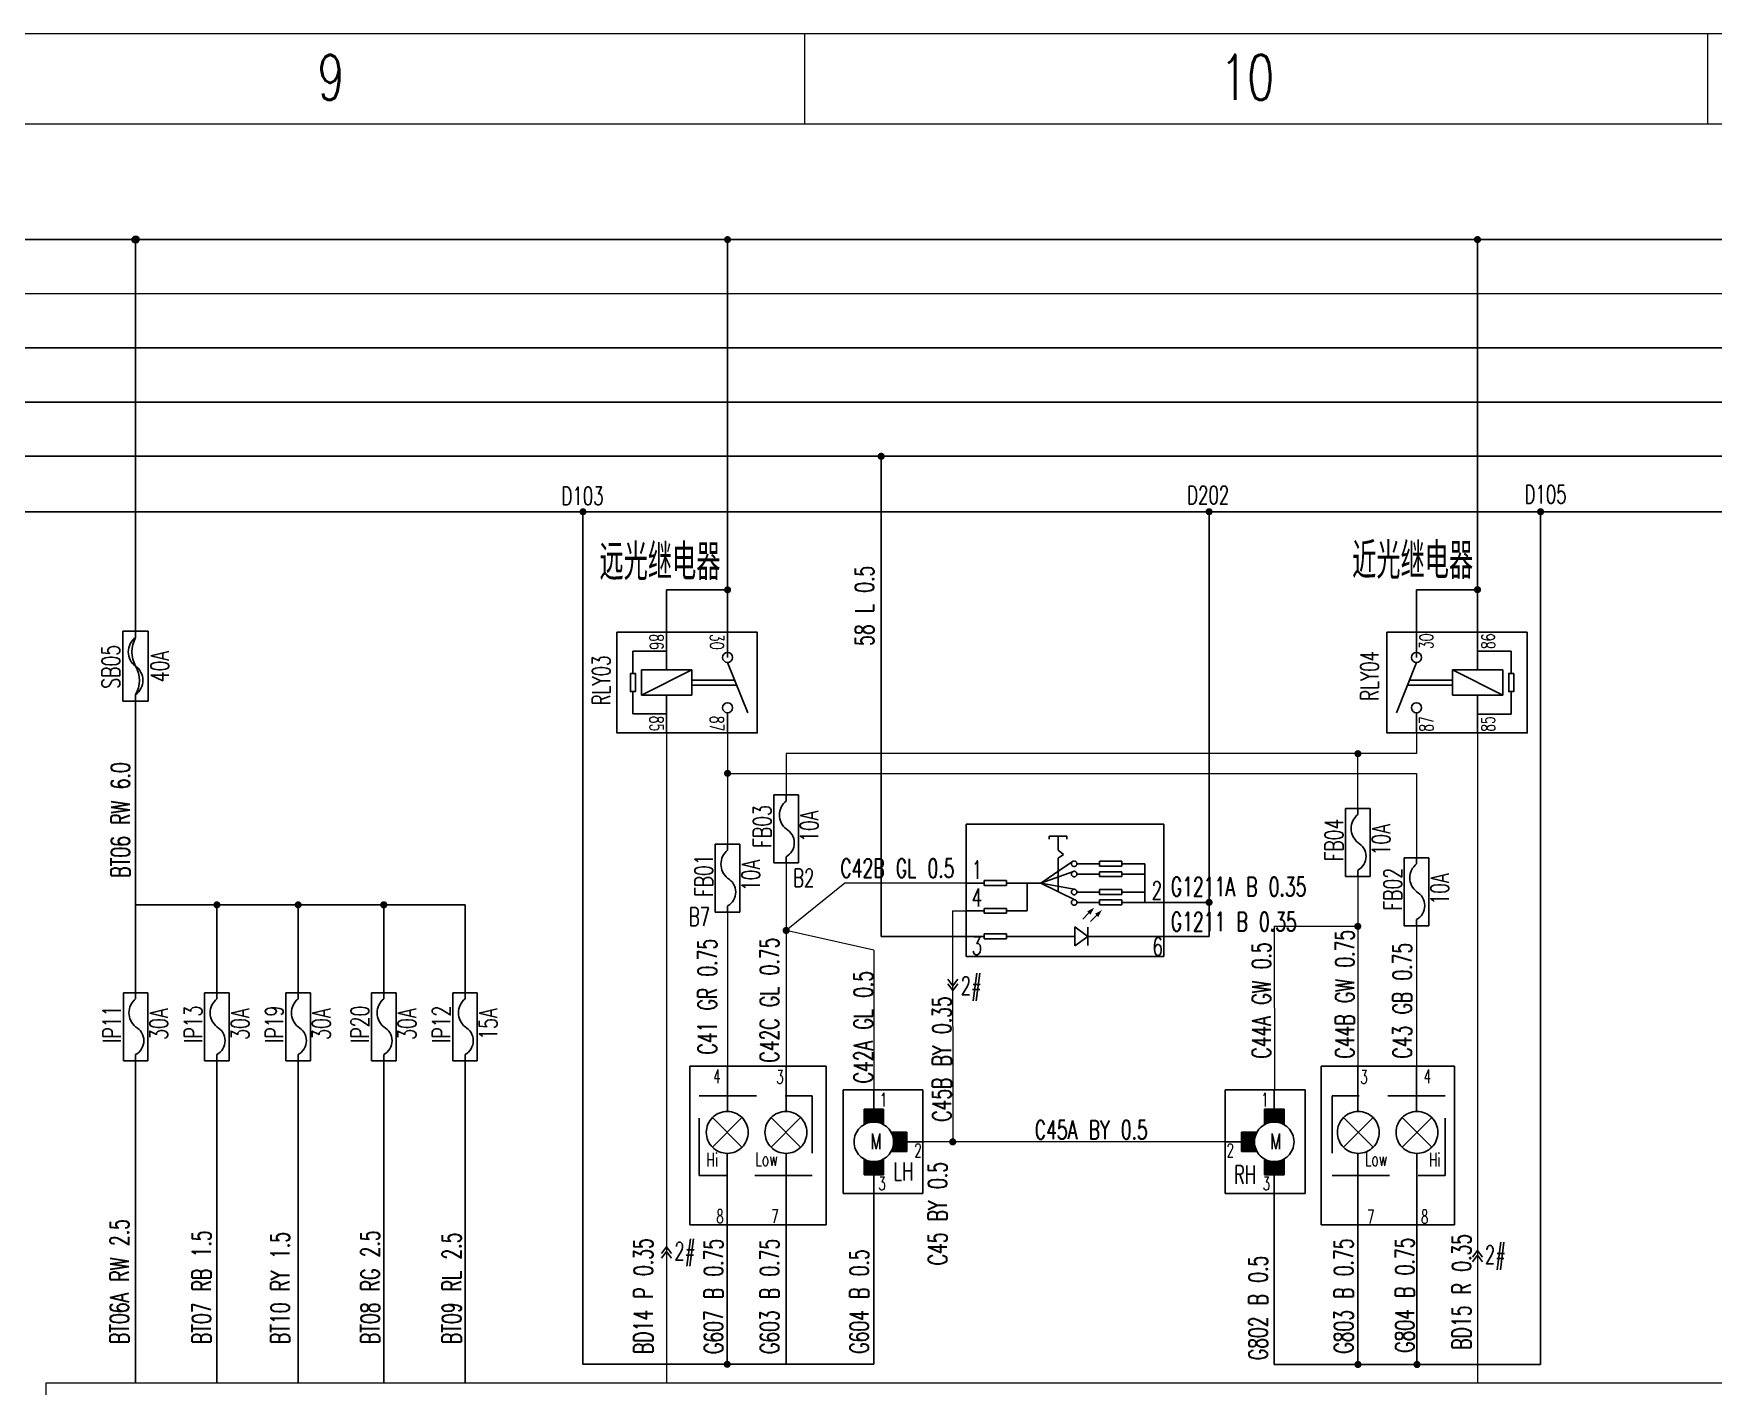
# Model space of a CAD drawing. Extents: x -5608 to -3197, y -2048 to 96.
# Drawn here: x -4788.4 to -4602.3, y -1603.6 to -1453.8 of the extents above; entities that cross this region are included whole.
import ezdxf
from ezdxf.enums import TextEntityAlignment as Align

# ---------------------------------------------------------------- set-up
doc = ezdxf.new("R2010")
doc.units = 0
doc.header["$LTSCALE"] = 25.4
doc.header["$MEASUREMENT"] = 0
for name, pattern in [('CENTER', [16, 13, -1, 1, -1]), ('DASHED', [0.75, 0.5, -0.25]), ('DASHED2', [0.375, 0.25, -0.125]), ('DASHEDX2', [38.1, 25.4, -12.7]), ('HIDDEN', [9.525, 6.35, -3.175]), ('PHANTOM', [17, 12, -1, 1, -1, 1, -1])]:
    doc.linetypes.add(name, pattern=pattern)
doc.layers.get('0').update_dxf_attribs({"linetype": 'CONTINUOUS'})
doc.layers.add('0Filament', color=7, linetype='CONTINUOUS', lineweight=20)
doc.layers.add('5PHANTOM', color=6, linetype='PHANTOM', lineweight=20)
for name, color, linetype in [('1CENTER', 1, 'CENTER'), ('2FRAM', 2, 'CONTINUOUS'), ('3DASHED', 3, 'DASHED'), ('blue', 5, 'CONTINUOUS'), ('br', 35, 'CONTINUOUS'), ('LEGEND', 1, 'CONTINUOUS'), ('other layer', 7, 'CONTINUOUS')]:
    doc.layers.add(name, color=color, linetype=linetype)
doc.styles.add('HZ', font='txt.shx', dxfattribs={"width": 0.618, "height": 2.5, "bigfont": 'hztxt.shx'})

# ---------------------------------------------------------------- blocks, each defined once
blk = doc.blocks.new('FUSE')
at = {"layer": 'other layer', "color": 1}
for p, q in [((0, 7.53), (0, 6.85)), ((0, 0), (0, 0.68))]:
    blk.add_line(p, q, dxfattribs=at)
at = {"layer": 'other layer', "color": 1, "linetype": 'HIDDEN'}
blk.add_lwpolyline([(-1.36, 7.53), (1.36, 7.53), (1.36, 0), (-1.36, 0)], close=True, dxfattribs=at)
at = {"layer": 'other layer', "color": 1}
for centre, radius, start, end in [((1.24, 5.31), 1.98, 128.8945, 231.1055), ((-0.84, 2.22), 1.75, 298.4847, 61.5153)]:
    blk.add_arc(centre, radius, start, end, dxfattribs=at)
at = {"layer": 'other layer', "linetype": 'DASHED2', "style": 'HZ', "width": 0.7}
for tag, p in [('FUSE', (-1.64, 4.03)), ('10A', (3.57, 4.06))]:
    blk.add_attdef(tag, text='', height=2, rotation=90, dxfattribs=at).set_placement(p, align=Align.CENTER)
blk = doc.blocks.new('RLY')
at = {"layer": 'LEGEND', "color": 1}
for p, q in [((-8.94, 14.75), (-8.94, 9.22)), ((0, 11.06), (0, 14.75)), ((-8.94, 11.99), (-13.88, 11.99)), ((-13.88, 8.71), (-13.88, 11.99)), ((0, 10.33), (2.95, 2.95)), ((-5.25, 9.22), (-12.63, 9.22)), ((-5.25, 9.22), (-12.63, 5.53)), ((-12.63, 9.22), (-12.63, 5.53)), ((-5.25, 5.53), (-5.25, 9.22)), ((-5.25, 7.74), (1.03, 7.74)), ((-13.88, 6.05), (-13.88, 2.77)), ((-12.63, 5.53), (-5.25, 5.53)), ((-8.94, 0), (-8.94, 5.53)), ((-5.25, 7.01), (1.33, 7.01)), ((-8.94, 2.77), (-13.88, 2.77)), ((0, 0), (0, 2.95))]:
    blk.add_line(p, q, dxfattribs=at)
at = {"layer": 'LEGEND', "color": 1, "ltscale": 5}
blk.add_lwpolyline([(-16.22, 14.75), (4.35, 14.75), (4.35, 0), (-16.22, 0)], close=True, dxfattribs=at)
at = {"layer": 'LEGEND', "color": 1}
blk.add_lwpolyline([(-14.25, 8.71), (-13.52, 8.71), (-13.52, 6.05), (-14.25, 6.05)], close=True, dxfattribs=at)
for centre in [(0, 11.06), (0, 3.69)]:
    blk.add_circle(centre, 0.738, dxfattribs=at)
at = {"layer": 'LEGEND', "color": 1, "ltscale": 0.1, "style": 'HZ', "width": 0.67}
for s, p in [('86', (-11.39, 14.5)), ('30', (-2.55, 14.5)), ('85', (-11.39, 2.51)), ('87', (-2.55, 2.51))]:
    blk.add_text(s, height=2, rotation=270, dxfattribs=at).set_placement(p)
blk = doc.blocks.new('RLY2')
at = {"layer": 'LEGEND', "color": 1}
for p, q in [((0, 8.36), (0, 11.15)), ((6.75, 11.15), (6.75, 6.97)), ((0, 7.8), (-2.23, 2.23)), ((6.75, 9.06), (10.49, 9.06)), ((10.49, 6.58), (10.49, 9.06)), ((3.97, 5.85), (-0.78, 5.85)), ((3.97, 6.97), (9.54, 6.97)), ((3.97, 6.97), (9.54, 4.18)), ((3.97, 4.18), (3.97, 6.97)), ((9.54, 6.97), (9.54, 4.18)), ((3.97, 5.3), (-1, 5.3)), ((9.54, 4.18), (3.97, 4.18)), ((6.75, 0), (6.75, 4.18)), ((10.49, 4.57), (10.49, 2.09)), ((0, 0), (0, 2.23)), ((6.75, 2.09), (10.49, 2.09))]:
    blk.add_line(p, q, dxfattribs=at)
at = {"layer": 'LEGEND', "color": 1, "ltscale": 5}
blk.add_lwpolyline([(12.26, 11.15), (-3.29, 11.15), (-3.29, 0), (12.26, 0)], close=True, dxfattribs=at)
at = {"layer": 'LEGEND', "color": 1}
blk.add_lwpolyline([(10.77, 6.58), (10.22, 6.58), (10.22, 4.57), (10.77, 4.57)], close=True, dxfattribs=at)
for centre in [(0, 8.36), (0, 2.79)]:
    blk.add_circle(centre, 0.557, dxfattribs=at)
at = {"color": 1, "ltscale": 0.1, "style": 'HZ', "width": 0.67}
for s, p in [('30', (1.83, 9.29)), ('86', (8.68, 9.29)), ('87', (1.83, 0.12)), ('85', (8.68, 0.12))]:
    blk.add_text(s, height=1.5, rotation=90, dxfattribs=at).set_placement(p)
blk = doc.blocks.new('FUSE JCASE')
at = {"layer": 'other layer', "color": 1}
for p, q in [((0, 9.59), (0, 8.89)), ((0, 1.87), (0, 2.57))]:
    blk.add_line(p, q, dxfattribs=at)
at = {"layer": 'other layer', "color": 1, "linetype": 'HIDDEN'}
blk.add_lwpolyline([(-1.4, 9.59), (1.4, 9.59), (1.4, 1.87), (-1.4, 1.87)], close=True, dxfattribs=at)
at = {"layer": 'other layer', "color": 1}
for centre, radius, start, end in [((1.14, 7.31), 1.95, 125.769, 234.231), ((2.81, 7.31), 3.22, 150.5663, 209.4337), ((-1.13, 4.15), 1.94, 305.5187, 54.4813), ((-2.8, 4.15), 3.22, 330.5787, 29.4705)]:
    blk.add_arc(centre, radius, start, end, dxfattribs=at)
at = {"layer": 'other layer', "linetype": 'DASHED2', "style": 'HZ', "width": 0.7}
for tag, p in [('FUSE', (-1.73, 5.66)), ('10A', (3.68, 5.68))]:
    blk.add_attdef(tag, text='', height=2, rotation=90, dxfattribs=at).set_placement(p, align=Align.CENTER)

msp = doc.modelspace()

# ---------------------------------------------------------------- hatches: boundary and pattern name
at = {"layer": '0Filament'}
msp.add_hatch(color=256, dxfattribs=at).paths.add_polyline_path([(-4776.71, -1476.6, 1), (-4777.5, -1476.6, 1)])
at = {"layer": '0Filament', "ltscale": 0.1}
for points in [[(-4711.94, -1476.6, 1), (-4711.15, -1476.6, 1)], [(-4628.88, -1476.6, 1), (-4628.08, -1476.6, 1)], [(-4694.93, -1500.6, 1), (-4694.13, -1500.6, 1)], [(-4727.95, -1506.74, 1), (-4727.16, -1506.74, 1)], [(-4658.6, -1506.74, 1), (-4657.81, -1506.74, 1)], [(-4621.89, -1506.74, 1), (-4621.09, -1506.74, 1)], [(-4711.94, -1515.39, 1), (-4711.15, -1515.39, 1)], [(-4628.88, -1515.37, 1), (-4628.08, -1515.37, 1)], [(-4642.12, -1533.53, 1), (-4641.33, -1533.53, 1)], [(-4711.94, -1535.71, 1), (-4711.15, -1535.71, 1)], [(-4768.5, -1550.27, 1), (-4767.71, -1550.27, 1)], [(-4759.5, -1550.27, 1), (-4758.71, -1550.27, 1)], [(-4750.02, -1550.27, 1), (-4749.22, -1550.27, 1)], [(-4658.6, -1550, 1), (-4657.81, -1550, 1)], [(-4705.45, -1553.11, 1), (-4704.65, -1553.11, 1)], [(-4642.13, -1552.65, 1), (-4641.34, -1552.65, 1)], [(-4687, -1576.52, 1), (-4686.2, -1576.52, 1)], [(-4711.98, -1601.15, 1), (-4711.19, -1601.15, 1)], [(-4642.12, -1601.17, 1), (-4641.32, -1601.17, 1)], [(-4635.58, -1601.17, 1), (-4634.78, -1601.17, 1)]]:
    msp.add_hatch(color=0, dxfattribs=at).paths.add_polyline_path(points)
at = {"layer": '1CENTER'}
for points in [[(-4670.94, -1550.59), (-4671.7, -1550.99), (-4671.34, -1551.35)], [(-4670.08, -1550.85), (-4670.84, -1551.25), (-4670.48, -1551.62)]]:
    msp.add_hatch(color=1, dxfattribs=at).paths.add_polyline_path(points)

# ---------------------------------------------------------------- linework, layer by layer
at = {"layer": '0Filament', "color": 7}
msp.add_line((-5603.98, -1453.79), (-3501.98, -1453.79), dxfattribs=at)
at = {"layer": '0Filament'}
for p, q in [((-4702.98, -1463.79), (-4702.98, -1453.79)), ((-4602.98, -1463.79), (-4602.98, -1453.79))]:
    msp.add_line(p, q, dxfattribs=at)
at = {"layer": '0Filament', "color": 2}
msp.add_line((-5593.98, -1463.79), (-3511.98, -1463.79), dxfattribs=at)
at = {"layer": '0Filament', "ltscale": 0.1}
for p, q in [((-4718.3, -1531.23), (-4718.3, -1603.25)), ((-4711.54, -1531.23), (-4711.54, -1543.55)), ((-4635.23, -1531.23), (-4635.23, -1533.53)), ((-4628.48, -1531.23), (-4628.48, -1603.25)), ((-4705.06, -1533.53), (-4705.06, -1538.1)), ((-4635.23, -1533.53), (-4705.06, -1533.53)), ((-4641.73, -1539.6), (-4641.73, -1533.53)), ((-4711.54, -1535.71), (-4635.23, -1535.71)), ((-4635.23, -1535.71), (-4635.23, -1545.05)), ((-4635.23, -1541.46), (-4635.23, -1545.05)), ((-4698.55, -1547.86), (-4705.05, -1553.11)), ((-4685.12, -1547.86), (-4698.55, -1547.86)), ((-4686.62, -1550.93), (-4685.12, -1550.93)), ((-4695.34, -1555.28), (-4705.05, -1553.11)), ((-4656.43, -1576.52), (-4689.89, -1576.52))]:
    msp.add_line(p, q, dxfattribs=at)
at = {"layer": '0Filament', "color": 0, "ltscale": 0.1}
for p, q in [((-4705.06, -1545.63), (-4705.04, -1568.14)), ((-4641.73, -1547.13), (-4641.72, -1568.59)), ((-4711.54, -1551.08), (-4711.54, -1568.14)), ((-4686.62, -1550.93), (-4686.6, -1576.52)), ((-4650.99, -1552.65), (-4650.98, -1570.76)), ((-4650.99, -1552.65), (-4641.73, -1552.65)), ((-4635.23, -1552.58), (-4635.22, -1568.14)), ((-4695.34, -1555.28), (-4695.33, -1570.76))]:
    msp.add_line(p, q, dxfattribs=at)
at = {"layer": '0Filament', "color": 7, "linetype": 'Continuous'}
msp.add_lwpolyline([(-4033.46, -1603.25), (-4787.07, -1603.25), (-4787.07, -1629.94), (-4033.46, -1629.94)], close=True, dxfattribs=at)
at = {"layer": '0Filament'}
msp.add_circle((-4777.11, -1476.6), 0.398, dxfattribs=at)
at = {"layer": '1CENTER', "color": 1, "linetype": 'ByBlock'}
msp.add_line((-3581.45, -1476.6), (-5502.67, -1476.6), dxfattribs=at)
at = {"layer": '1CENTER', "color": 1}
for p, q in [((-4777.11, -1519.97), (-4777.11, -1476.6)), ((-4777.11, -1519.97), (-4777.11, -1476.6)), ((-4711.54, -1520.08), (-4711.54, -1476.6)), ((-4628.48, -1520.08), (-4628.48, -1476.6)), ((-4718.3, -1520.08), (-4718.3, -1515.39)), ((-4635.23, -1520.08), (-4635.23, -1515.37)), ((-4777.11, -1530.01), (-4777.11, -1527.7)), ((-4777.11, -1541.06), (-4777.11, -1527.7)), ((-4777.11, -1537.54), (-4777.11, -1560.01)), ((-4777.11, -1550.27), (-4740.62, -1550.27)), ((-4768.11, -1550.27), (-4768.11, -1560.01)), ((-4759.11, -1550.27), (-4759.11, -1560.01)), ((-4749.62, -1550.27), (-4749.62, -1560.69)), ((-4740.62, -1550.27), (-4740.62, -1560.01)), ((-4671.52, -1551.16), (-4672.21, -1551.85)), ((-4670.66, -1551.43), (-4671.34, -1552.11)), ((-4777.11, -1567.54), (-4777.11, -1603.25)), ((-4768.11, -1567.54), (-4768.11, -1603.25)), ((-4759.11, -1567.54), (-4759.11, -1603.25)), ((-4749.62, -1567.54), (-4749.62, -1603.25)), ((-4740.62, -1567.54), (-4740.62, -1603.25)), ((-4711.54, -1573.16), (-4711.54, -1568.14)), ((-4705.04, -1568.14), (-4705.04, -1573.16)), ((-4641.72, -1568.14), (-4641.72, -1573.16)), ((-4635.22, -1573.16), (-4635.22, -1568.14)), ((-4695.34, -1572.89), (-4695.34, -1570.76)), ((-4650.99, -1572.88), (-4650.99, -1570.76)), ((-4696.42, -1573), (-4696.3, -1572.89)), ((-4696.42, -1573.13), (-4696.18, -1572.89)), ((-4696.42, -1573.25), (-4696.05, -1572.89)), ((-4696.42, -1573.38), (-4695.92, -1572.89)), ((-4696.42, -1573.51), (-4695.79, -1572.89)), ((-4696.42, -1573.63), (-4695.67, -1572.89)), ((-4696.42, -1573.76), (-4695.54, -1572.89)), ((-4696.42, -1573.89), (-4695.41, -1572.89)), ((-4696.42, -1574.02), (-4695.29, -1572.89)), ((-4696.42, -1574.14), (-4695.16, -1572.89)), ((-4696.42, -1574.57), (-4696.42, -1572.89)), ((-4694.26, -1572.89), (-4696.42, -1572.89)), ((-4696.42, -1574.27), (-4695.03, -1572.89)), ((-4696.42, -1574.4), (-4694.9, -1572.89)), ((-4696.42, -1574.53), (-4694.78, -1572.89)), ((-4695.08, -1574.34), (-4696.42, -1573.01)), ((-4695.22, -1574.33), (-4696.42, -1573.14)), ((-4695.35, -1574.33), (-4696.42, -1573.26)), ((-4695.47, -1574.33), (-4696.42, -1573.39)), ((-4695.59, -1574.34), (-4696.42, -1573.52)), ((-4695.7, -1574.36), (-4696.42, -1573.64)), ((-4695.81, -1574.38), (-4696.42, -1573.77)), ((-4695.91, -1574.4), (-4696.42, -1573.9)), ((-4696.01, -1574.43), (-4696.42, -1574.03)), ((-4694.93, -1574.37), (-4696.41, -1572.89)), ((-4696.33, -1574.57), (-4694.65, -1572.89)), ((-4694.77, -1574.4), (-4696.28, -1572.89)), ((-4694.58, -1574.46), (-4696.16, -1572.89)), ((-4696.1, -1574.47), (-4694.52, -1572.89)), ((-4694.35, -1574.56), (-4696.03, -1572.89)), ((-4695.91, -1574.41), (-4694.39, -1572.89)), ((-4694.26, -1574.53), (-4695.9, -1572.89)), ((-4694.26, -1574.4), (-4695.77, -1572.89)), ((-4695.75, -1574.37), (-4694.27, -1572.89)), ((-4694.26, -1574.28), (-4695.65, -1572.89)), ((-4695.6, -1574.34), (-4694.26, -1573)), ((-4694.26, -1574.15), (-4695.52, -1572.89)), ((-4695.46, -1574.33), (-4694.26, -1573.13)), ((-4694.26, -1574.02), (-4695.39, -1572.89)), ((-4695.33, -1574.33), (-4694.26, -1573.26)), ((-4694.26, -1573.9), (-4695.26, -1572.89)), ((-4695.2, -1574.33), (-4694.26, -1573.38)), ((-4694.26, -1573.77), (-4695.14, -1572.89)), ((-4695.09, -1574.34), (-4694.26, -1573.51)), ((-4694.26, -1573.64), (-4695.01, -1572.89)), ((-4694.98, -1574.36), (-4694.26, -1573.64)), ((-4694.26, -1573.51), (-4694.88, -1572.89)), ((-4694.87, -1574.38), (-4694.26, -1573.77)), ((-4694.77, -1574.4), (-4694.26, -1573.89)), ((-4694.26, -1573.39), (-4694.76, -1572.89)), ((-4694.67, -1574.43), (-4694.26, -1574.02)), ((-4694.26, -1573.26), (-4694.63, -1572.89)), ((-4694.26, -1573.13), (-4694.5, -1572.89)), ((-4694.26, -1573), (-4694.37, -1572.89)), ((-4694.26, -1574.65), (-4694.26, -1572.89)), ((-4652.07, -1573.13), (-4651.82, -1572.88)), ((-4652.07, -1573.26), (-4651.69, -1572.88)), ((-4652.07, -1573.38), (-4651.57, -1572.88)), ((-4652.07, -1573.51), (-4651.44, -1572.88)), ((-4652.07, -1573.64), (-4651.31, -1572.88)), ((-4652.07, -1573), (-4651.95, -1572.88)), ((-4652.07, -1574.65), (-4652.07, -1572.88)), ((-4652.07, -1572.88), (-4649.91, -1572.88)), ((-4652.07, -1573.76), (-4651.18, -1572.88)), ((-4652.07, -1573.89), (-4651.06, -1572.88)), ((-4652.07, -1574.02), (-4650.93, -1572.88)), ((-4652.07, -1574.15), (-4650.8, -1572.88)), ((-4652.07, -1574.27), (-4650.67, -1572.88)), ((-4652.07, -1574.4), (-4650.55, -1572.88)), ((-4652.07, -1574.53), (-4650.42, -1572.88)), ((-4650.72, -1574.34), (-4652.07, -1573)), ((-4650.86, -1574.33), (-4652.07, -1573.13)), ((-4650.99, -1574.33), (-4652.07, -1573.25)), ((-4651.12, -1574.33), (-4652.07, -1573.38)), ((-4651.23, -1574.34), (-4652.07, -1573.51)), ((-4651.35, -1574.36), (-4652.07, -1573.64)), ((-4651.45, -1574.38), (-4652.07, -1573.76)), ((-4651.55, -1574.4), (-4652.07, -1573.89)), ((-4651.65, -1574.43), (-4652.07, -1574.02)), ((-4650.57, -1574.36), (-4652.05, -1572.88)), ((-4651.97, -1574.56), (-4650.29, -1572.88)), ((-4650.41, -1574.4), (-4651.93, -1572.88)), ((-4650.22, -1574.46), (-4651.8, -1572.88)), ((-4651.74, -1574.46), (-4650.17, -1572.88)), ((-4649.99, -1574.56), (-4651.67, -1572.88)), ((-4651.56, -1574.4), (-4650.04, -1572.88)), ((-4649.91, -1574.52), (-4651.54, -1572.88)), ((-4649.91, -1574.4), (-4651.42, -1572.88)), ((-4651.39, -1574.36), (-4649.91, -1572.88)), ((-4649.91, -1574.27), (-4651.29, -1572.88)), ((-4651.24, -1574.34), (-4649.91, -1573)), ((-4649.91, -1574.14), (-4651.16, -1572.88)), ((-4651.1, -1574.33), (-4649.91, -1573.13)), ((-4649.91, -1574.01), (-4651.04, -1572.88)), ((-4650.97, -1574.33), (-4649.91, -1573.26)), ((-4649.91, -1573.89), (-4650.91, -1572.88)), ((-4650.85, -1574.33), (-4649.91, -1573.39)), ((-4649.91, -1573.76), (-4650.78, -1572.88)), ((-4650.73, -1574.34), (-4649.91, -1573.51)), ((-4649.91, -1573.63), (-4650.65, -1572.88)), ((-4650.62, -1574.36), (-4649.91, -1573.64)), ((-4649.91, -1573.5), (-4650.53, -1572.88)), ((-4650.51, -1574.38), (-4649.91, -1573.77)), ((-4650.41, -1574.4), (-4649.91, -1573.9)), ((-4649.91, -1573.38), (-4650.4, -1572.88)), ((-4650.31, -1574.43), (-4649.91, -1574.02)), ((-4649.91, -1573.25), (-4650.27, -1572.88)), ((-4649.91, -1573.12), (-4650.14, -1572.88)), ((-4649.91, -1573), (-4650.02, -1572.88)), ((-4649.91, -1574.57), (-4649.91, -1572.88)), ((-4696.1, -1574.47), (-4696.42, -1574.15)), ((-4696.19, -1574.5), (-4696.42, -1574.28)), ((-4696.28, -1574.54), (-4696.42, -1574.41)), ((-4696.37, -1574.59), (-4696.42, -1574.54)), ((-4694.57, -1574.47), (-4694.26, -1574.15)), ((-4694.48, -1574.5), (-4694.26, -1574.27)), ((-4694.39, -1574.54), (-4694.26, -1574.4)), ((-4694.31, -1574.58), (-4694.26, -1574.53)), ((-4693.4, -1575.49), (-4693.35, -1575.44)), ((-4693.39, -1575.44), (-4691.7, -1575.44)), ((-4693.38, -1575.53), (-4691.7, -1577.21)), ((-4693.37, -1577.5), (-4691.7, -1575.83)), ((-4693.36, -1575.58), (-4693.22, -1575.44)), ((-4693.34, -1575.44), (-4691.7, -1577.08)), ((-4693.32, -1575.67), (-4693.09, -1575.44)), ((-4693.28, -1575.76), (-4692.97, -1575.44)), ((-4693.28, -1577.28), (-4691.7, -1575.7)), ((-4693.28, -1575.76), (-4691.7, -1577.34)), ((-4693.25, -1575.85), (-4692.84, -1575.44)), ((-4693.22, -1575.95), (-4692.71, -1575.44)), ((-4693.22, -1577.09), (-4691.7, -1575.58)), ((-4693.21, -1575.44), (-4691.7, -1576.95)), ((-4693.19, -1576.05), (-4692.58, -1575.44)), ((-4693.18, -1576.93), (-4691.7, -1575.45)), ((-4693.17, -1576.16), (-4692.46, -1575.44)), ((-4693.16, -1576.27), (-4692.33, -1575.44)), ((-4693.16, -1576.78), (-4691.82, -1575.44)), ((-4693.15, -1576.39), (-4692.2, -1575.44)), ((-4693.14, -1576.64), (-4691.95, -1575.44)), ((-4693.14, -1576.51), (-4692.08, -1575.44)), ((-4693.08, -1575.44), (-4691.7, -1576.83)), ((-4692.96, -1575.44), (-4691.7, -1576.7)), ((-4692.83, -1575.44), (-4691.7, -1576.57)), ((-4692.7, -1575.44), (-4691.7, -1576.45)), ((-4692.57, -1575.44), (-4691.7, -1576.32)), ((-4692.45, -1575.44), (-4691.7, -1576.19)), ((-4692.32, -1575.44), (-4691.7, -1576.06)), ((-4692.19, -1575.44), (-4691.7, -1575.94)), ((-4692.07, -1575.44), (-4691.7, -1575.81)), ((-4691.94, -1575.44), (-4691.7, -1575.68)), ((-4691.81, -1575.44), (-4691.7, -1575.55)), ((-4691.7, -1577.6), (-4691.7, -1575.44)), ((-4654.51, -1575.44), (-4654.62, -1575.55)), ((-4654.38, -1575.44), (-4654.62, -1575.68)), ((-4654.26, -1575.44), (-4654.62, -1575.81)), ((-4654.13, -1575.44), (-4654.62, -1575.93)), ((-4654, -1575.44), (-4654.62, -1576.06)), ((-4653.87, -1575.44), (-4654.62, -1576.19)), ((-4653.75, -1575.44), (-4654.62, -1576.32)), ((-4653.62, -1575.44), (-4654.62, -1576.44)), ((-4653.49, -1575.44), (-4654.62, -1576.57)), ((-4653.36, -1575.44), (-4654.62, -1576.7)), ((-4652.93, -1575.44), (-4654.62, -1575.44)), ((-4653.24, -1575.44), (-4654.62, -1576.82)), ((-4653.11, -1575.44), (-4654.62, -1576.95)), ((-4652.98, -1575.44), (-4654.62, -1577.08)), ((-4654.62, -1577.6), (-4654.62, -1575.44)), ((-4653.14, -1576.93), (-4654.62, -1575.45)), ((-4652.94, -1575.53), (-4654.62, -1577.21)), ((-4653.1, -1577.09), (-4654.62, -1575.57)), ((-4653.04, -1577.28), (-4654.62, -1575.7)), ((-4653.04, -1575.75), (-4654.62, -1577.33)), ((-4652.95, -1577.5), (-4654.62, -1575.83)), ((-4653.1, -1575.94), (-4654.62, -1577.46)), ((-4653.16, -1576.78), (-4654.5, -1575.44)), ((-4653.18, -1576.64), (-4654.37, -1575.44)), ((-4653.18, -1576.51), (-4654.25, -1575.44)), ((-4653.18, -1576.38), (-4654.12, -1575.44)), ((-4653.16, -1576.27), (-4653.99, -1575.44)), ((-4653.15, -1576.15), (-4653.86, -1575.44)), ((-4653.13, -1576.05), (-4653.74, -1575.44)), ((-4653.1, -1575.95), (-4653.61, -1575.44)), ((-4653.07, -1575.85), (-4653.48, -1575.44)), ((-4653.04, -1575.75), (-4653.35, -1575.44)), ((-4653.01, -1575.66), (-4653.23, -1575.44)), ((-4652.97, -1575.57), (-4653.1, -1575.44)), ((-4652.92, -1575.49), (-4652.97, -1575.44)), ((-4651.75, -1574.46), (-4652.07, -1574.14)), ((-4651.84, -1574.5), (-4652.07, -1574.27)), ((-4651.93, -1574.54), (-4652.07, -1574.4)), ((-4652.01, -1574.58), (-4652.07, -1574.53)), ((-4650.22, -1574.46), (-4649.91, -1574.15)), ((-4650.13, -1574.5), (-4649.91, -1574.28)), ((-4650.04, -1574.54), (-4649.91, -1574.41)), ((-4649.96, -1574.58), (-4649.91, -1574.53)), ((-4711.58, -1577.79), (-4711.58, -1585.7)), ((-4705.04, -1577.79), (-4705.04, -1585.7)), ((-4693.47, -1577.6), (-4691.7, -1577.6)), ((-4693.4, -1577.55), (-4693.34, -1577.6)), ((-4693.35, -1577.46), (-4693.21, -1577.6)), ((-4693.34, -1577.6), (-4691.7, -1575.96)), ((-4693.31, -1577.38), (-4693.09, -1577.6)), ((-4693.28, -1577.29), (-4692.96, -1577.6)), ((-4693.25, -1577.19), (-4692.83, -1577.6)), ((-4693.22, -1575.94), (-4691.7, -1577.46)), ((-4693.22, -1577.6), (-4691.7, -1576.09)), ((-4693.22, -1577.09), (-4692.71, -1577.6)), ((-4693.19, -1576.99), (-4692.58, -1577.6)), ((-4693.18, -1576.11), (-4691.7, -1577.59)), ((-4693.17, -1576.88), (-4692.45, -1577.6)), ((-4693.16, -1576.26), (-4691.81, -1577.6)), ((-4693.16, -1576.77), (-4692.32, -1577.6)), ((-4693.15, -1576.65), (-4692.2, -1577.6)), ((-4693.14, -1576.4), (-4691.94, -1577.6)), ((-4693.14, -1576.53), (-4692.07, -1577.6)), ((-4693.09, -1577.6), (-4691.7, -1576.21)), ((-4692.96, -1577.6), (-4691.7, -1576.34)), ((-4692.84, -1577.6), (-4691.7, -1576.47)), ((-4692.71, -1577.6), (-4691.7, -1576.59)), ((-4692.58, -1577.6), (-4691.7, -1576.72)), ((-4692.45, -1577.6), (-4691.7, -1576.85)), ((-4692.33, -1577.6), (-4691.7, -1576.98)), ((-4692.2, -1577.6), (-4691.7, -1577.1)), ((-4692.07, -1577.6), (-4691.7, -1577.23)), ((-4691.94, -1577.6), (-4691.7, -1577.36)), ((-4691.82, -1577.6), (-4691.7, -1577.49)), ((-4691.75, -1576.52), (-4689.89, -1576.52)), ((-4654.57, -1576.52), (-4656.43, -1576.52)), ((-4652.98, -1577.6), (-4654.62, -1575.95)), ((-4653.1, -1577.6), (-4654.62, -1576.08)), ((-4653.14, -1576.11), (-4654.62, -1577.59)), ((-4653.23, -1577.6), (-4654.62, -1576.21)), ((-4653.36, -1577.6), (-4654.62, -1576.34)), ((-4653.49, -1577.6), (-4654.62, -1576.46)), ((-4653.61, -1577.6), (-4654.62, -1576.59)), ((-4653.74, -1577.6), (-4654.62, -1576.72)), ((-4653.87, -1577.6), (-4654.62, -1576.85)), ((-4654, -1577.6), (-4654.62, -1576.97)), ((-4654.12, -1577.6), (-4654.62, -1577.1)), ((-4654.25, -1577.6), (-4654.62, -1577.23)), ((-4654.38, -1577.6), (-4654.62, -1577.35)), ((-4654.5, -1577.6), (-4654.62, -1577.48)), ((-4652.85, -1577.6), (-4654.62, -1577.6)), ((-4653.16, -1576.26), (-4654.51, -1577.6)), ((-4653.18, -1576.4), (-4654.38, -1577.6)), ((-4653.18, -1576.53), (-4654.25, -1577.6)), ((-4653.18, -1576.65), (-4654.12, -1577.6)), ((-4653.17, -1576.77), (-4654, -1577.6)), ((-4653.15, -1576.88), (-4653.87, -1577.6)), ((-4653.13, -1576.99), (-4653.74, -1577.6)), ((-4653.1, -1577.09), (-4653.62, -1577.6)), ((-4653.08, -1577.19), (-4653.49, -1577.6)), ((-4653.04, -1577.28), (-4653.36, -1577.6)), ((-4653.01, -1577.37), (-4653.23, -1577.6)), ((-4652.97, -1577.46), (-4653.11, -1577.6)), ((-4652.93, -1577.55), (-4652.98, -1577.6)), ((-4641.72, -1577.79), (-4641.72, -1585.7)), ((-4635.18, -1577.79), (-4635.18, -1585.7)), ((-4696.42, -1578.47), (-4696.39, -1578.45)), ((-4696.42, -1578.47), (-4696.42, -1580.16)), ((-4694.74, -1580.16), (-4696.42, -1578.48)), ((-4696.42, -1578.6), (-4696.31, -1578.49)), ((-4696.42, -1578.73), (-4696.22, -1578.53)), ((-4696.42, -1578.85), (-4696.13, -1578.57)), ((-4696.42, -1578.98), (-4696.04, -1578.6)), ((-4694.86, -1580.16), (-4696.42, -1578.61)), ((-4696.42, -1579.11), (-4695.94, -1578.63)), ((-4696.42, -1579.23), (-4695.84, -1578.66)), ((-4696.42, -1579.36), (-4695.73, -1578.68)), ((-4696.42, -1580.13), (-4694.98, -1578.69)), ((-4696.42, -1579.49), (-4695.62, -1578.7)), ((-4696.42, -1579.62), (-4695.51, -1578.71)), ((-4696.42, -1580), (-4695.12, -1578.71)), ((-4696.42, -1579.74), (-4695.39, -1578.72)), ((-4696.42, -1579.87), (-4695.26, -1578.72)), ((-4694.99, -1580.16), (-4696.42, -1578.74)), ((-4695.12, -1580.16), (-4696.42, -1578.86)), ((-4695.25, -1580.16), (-4696.42, -1578.99)), ((-4695.37, -1580.16), (-4696.42, -1579.12)), ((-4695.5, -1580.16), (-4696.42, -1579.24)), ((-4695.63, -1580.16), (-4696.42, -1579.37)), ((-4695.76, -1580.16), (-4696.42, -1579.5)), ((-4695.88, -1580.16), (-4696.42, -1579.63)), ((-4696.32, -1580.16), (-4694.82, -1578.66)), ((-4694.61, -1580.16), (-4696.25, -1578.52)), ((-4696.2, -1580.16), (-4694.64, -1578.6)), ((-4696.07, -1580.16), (-4694.43, -1578.52)), ((-4694.48, -1580.16), (-4696.04, -1578.6)), ((-4695.94, -1580.16), (-4694.26, -1578.47)), ((-4694.36, -1580.16), (-4695.86, -1578.65)), ((-4695.81, -1580.16), (-4694.26, -1578.6)), ((-4694.26, -1580.13), (-4695.7, -1578.69)), ((-4695.69, -1580.16), (-4694.26, -1578.73)), ((-4695.56, -1580.16), (-4694.26, -1578.86)), ((-4694.26, -1580), (-4695.55, -1578.71)), ((-4695.43, -1580.16), (-4694.26, -1578.98)), ((-4694.26, -1579.88), (-4695.42, -1578.72)), ((-4695.3, -1580.16), (-4694.26, -1579.11)), ((-4694.26, -1579.75), (-4695.29, -1578.72)), ((-4695.18, -1580.16), (-4694.26, -1579.24)), ((-4694.26, -1579.62), (-4695.17, -1578.71)), ((-4694.26, -1579.5), (-4695.05, -1578.7)), ((-4695.05, -1580.16), (-4694.26, -1579.37)), ((-4694.26, -1579.37), (-4694.94, -1578.68)), ((-4694.92, -1580.16), (-4694.26, -1579.49)), ((-4694.26, -1579.24), (-4694.84, -1578.66)), ((-4694.79, -1580.16), (-4694.26, -1579.62)), ((-4694.26, -1579.11), (-4694.74, -1578.63)), ((-4694.26, -1578.99), (-4694.64, -1578.6)), ((-4694.26, -1578.86), (-4694.54, -1578.57)), ((-4694.26, -1578.73), (-4694.45, -1578.53)), ((-4694.26, -1578.6), (-4694.37, -1578.49)), ((-4694.26, -1578.48), (-4694.28, -1578.45)), ((-4694.26, -1578.39), (-4694.26, -1580.16)), ((-4652.07, -1578.39), (-4652.07, -1580.16)), ((-4652.07, -1578.47), (-4652.04, -1578.45)), ((-4650.38, -1580.16), (-4652.07, -1578.47)), ((-4652.07, -1578.6), (-4651.95, -1578.49)), ((-4652.07, -1578.73), (-4651.87, -1578.53)), ((-4652.07, -1578.86), (-4651.78, -1578.57)), ((-4650.51, -1580.16), (-4652.07, -1578.6)), ((-4652.07, -1578.98), (-4651.68, -1578.6)), ((-4652.07, -1579.11), (-4651.59, -1578.63)), ((-4652.07, -1579.24), (-4651.48, -1578.66)), ((-4652.07, -1580.13), (-4650.62, -1578.68)), ((-4652.07, -1579.37), (-4651.38, -1578.68)), ((-4652.07, -1579.49), (-4651.27, -1578.7)), ((-4652.07, -1580), (-4650.77, -1578.7)), ((-4652.07, -1579.62), (-4651.15, -1578.71)), ((-4652.07, -1579.75), (-4651.03, -1578.71)), ((-4652.07, -1579.87), (-4650.9, -1578.71)), ((-4650.64, -1580.16), (-4652.07, -1578.73)), ((-4650.76, -1580.16), (-4652.07, -1578.85)), ((-4650.89, -1580.16), (-4652.07, -1578.98)), ((-4651.02, -1580.16), (-4652.07, -1579.11)), ((-4651.14, -1580.16), (-4652.07, -1579.24)), ((-4651.27, -1580.16), (-4652.07, -1579.36)), ((-4651.4, -1580.16), (-4652.07, -1579.49)), ((-4651.53, -1580.16), (-4652.07, -1579.62)), ((-4651.97, -1580.16), (-4650.46, -1578.65)), ((-4650.25, -1580.16), (-4651.89, -1578.52)), ((-4651.84, -1580.16), (-4650.28, -1578.6)), ((-4651.71, -1580.16), (-4650.07, -1578.51)), ((-4650.13, -1580.16), (-4651.68, -1578.6)), ((-4651.58, -1580.16), (-4649.91, -1578.48)), ((-4650, -1580.16), (-4651.5, -1578.65)), ((-4651.46, -1580.16), (-4649.91, -1578.61)), ((-4649.91, -1580.12), (-4651.34, -1578.69)), ((-4651.33, -1580.16), (-4649.91, -1578.73)), ((-4649.91, -1580), (-4651.2, -1578.7)), ((-4651.2, -1580.16), (-4649.91, -1578.86)), ((-4651.07, -1580.16), (-4649.91, -1578.99)), ((-4649.91, -1579.87), (-4651.06, -1578.71)), ((-4650.95, -1580.16), (-4649.91, -1579.11)), ((-4649.91, -1579.74), (-4650.93, -1578.71)), ((-4650.82, -1580.16), (-4649.91, -1579.24)), ((-4649.91, -1579.61), (-4650.81, -1578.71)), ((-4649.91, -1579.49), (-4650.7, -1578.7)), ((-4650.69, -1580.16), (-4649.91, -1579.37)), ((-4649.91, -1579.36), (-4650.59, -1578.68)), ((-4650.57, -1580.16), (-4649.91, -1579.5)), ((-4649.91, -1579.23), (-4650.48, -1578.66)), ((-4650.44, -1580.16), (-4649.91, -1579.62)), ((-4649.91, -1579.1), (-4650.38, -1578.63)), ((-4649.91, -1578.98), (-4650.28, -1578.6)), ((-4649.91, -1578.85), (-4650.19, -1578.57)), ((-4649.91, -1578.72), (-4650.1, -1578.53)), ((-4649.91, -1578.6), (-4650.01, -1578.49)), ((-4649.91, -1578.47), (-4649.93, -1578.44)), ((-4649.91, -1578.47), (-4649.91, -1580.16)), ((-4696.01, -1580.16), (-4696.42, -1579.75)), ((-4696.14, -1580.16), (-4696.42, -1579.88)), ((-4696.26, -1580.16), (-4696.42, -1580.01)), ((-4696.39, -1580.16), (-4696.42, -1580.14)), ((-4694.26, -1580.16), (-4696.42, -1580.16)), ((-4695.34, -1580.16), (-4695.34, -1582.23)), ((-4694.67, -1580.16), (-4694.26, -1579.75)), ((-4694.54, -1580.16), (-4694.26, -1579.87)), ((-4694.41, -1580.16), (-4694.26, -1580)), ((-4694.29, -1580.16), (-4694.26, -1580.13)), ((-4651.65, -1580.16), (-4652.07, -1579.74)), ((-4651.78, -1580.16), (-4652.07, -1579.87)), ((-4651.91, -1580.16), (-4652.07, -1580)), ((-4652.04, -1580.16), (-4652.07, -1580.13)), ((-4652.07, -1580.16), (-4649.91, -1580.16)), ((-4650.99, -1580.16), (-4650.99, -1582.23)), ((-4650.31, -1580.16), (-4649.91, -1579.75)), ((-4650.18, -1580.16), (-4649.91, -1579.88)), ((-4650.06, -1580.16), (-4649.91, -1580.01)), ((-4649.93, -1580.16), (-4649.91, -1580.13))]:
    msp.add_line(p, q, dxfattribs=at)
at = {"layer": '1CENTER', "color": 1, "ltscale": 0.1}
for p, q in [((-4718.3, -1515.39), (-4711.54, -1515.39)), ((-4635.23, -1515.37), (-4628.48, -1515.37)), ((-4673.95, -1542.65), (-4675.91, -1542.65)), ((-4675.91, -1542.65), (-4675.91, -1542.99)), ((-4674.93, -1544.21), (-4674.93, -1542.65)), ((-4674.34, -1544.68), (-4674.93, -1544.21)), ((-4673.95, -1542.65), (-4673.95, -1542.99)), ((-4676.86, -1547.86), (-4673.32, -1545.46)), ((-4674.93, -1545.11), (-4674.34, -1544.68)), ((-4674.93, -1545.11), (-4674.93, -1548.8)), ((-4672.85, -1545.72), (-4670.33, -1545.72)), ((-4667.86, -1545.72), (-4665.31, -1545.72)), ((-4665.31, -1545.72), (-4665.31, -1550)), ((-4685.12, -1547.86), (-4683.11, -1547.86)), ((-4680.63, -1547.86), (-4676.86, -1547.86)), ((-4678.37, -1547.86), (-4678.37, -1550.93)), ((-4672.85, -1546.86), (-4670.33, -1546.86)), ((-4667.86, -1546.86), (-4665.31, -1546.86)), ((-4672.85, -1548.85), (-4670.33, -1548.85)), ((-4667.86, -1548.85), (-4665.31, -1548.85)), ((-4683.11, -1550.93), (-4685.12, -1550.93)), ((-4678.37, -1550.93), (-4680.63, -1550.93)), ((-4672.85, -1550), (-4670.33, -1550)), ((-4667.86, -1550), (-4663.23, -1550)), ((-4673.08, -1554.82), (-4673.08, -1552.69)), ((-4673.08, -1552.69), (-4671.65, -1553.76)), ((-4671.65, -1552.76), (-4671.65, -1554.79)), ((-4685.12, -1553.76), (-4683.11, -1553.76)), ((-4680.63, -1553.76), (-4673.08, -1553.76)), ((-4673.08, -1554.82), (-4671.65, -1553.76)), ((-4671.65, -1553.77), (-4663.23, -1553.77)), ((-4713.22, -1573.83), (-4709.95, -1577.11)), ((-4709.95, -1573.83), (-4713.22, -1577.11)), ((-4706.72, -1573.83), (-4703.45, -1577.11)), ((-4703.45, -1573.83), (-4706.72, -1577.11)), ((-4640.04, -1573.83), (-4643.32, -1577.11)), ((-4643.32, -1573.83), (-4640.04, -1577.11)), ((-4633.54, -1573.83), (-4636.82, -1577.11)), ((-4636.82, -1573.83), (-4633.54, -1577.11))]:
    msp.add_line(p, q, dxfattribs=at)
at = {"layer": '1CENTER', "color": 1, "ltscale": 0.05}
for q in [(-4673.23, -1546.57), (-4673.15, -1548.55), (-4673, -1549.74)]:
    msp.add_line((-4676.86, -1547.86), q, dxfattribs=at)
at = {"layer": '1CENTER', "color": 1, "linetype": 'DASHEDX2'}
for p, q in [((-4715.72, -1585.7), (-4715.72, -1568.14)), ((-4715.72, -1568.14), (-4700.62, -1568.14)), ((-4700.62, -1568.14), (-4700.62, -1585.7)), ((-4645.78, -1568.14), (-4645.78, -1585.7)), ((-4631.04, -1568.14), (-4645.78, -1568.14)), ((-4631.04, -1585.7), (-4631.04, -1568.14)), ((-4698.74, -1570.76), (-4689.9, -1570.76)), ((-4698.74, -1570.76), (-4698.74, -1582.23)), ((-4689.9, -1570.76), (-4689.9, -1582.23)), ((-4647.58, -1570.76), (-4656.42, -1570.76)), ((-4656.42, -1570.76), (-4656.42, -1582.23)), ((-4647.58, -1570.76), (-4647.58, -1582.23)), ((-4689.9, -1582.23), (-4698.74, -1582.23)), ((-4656.42, -1582.23), (-4647.58, -1582.23)), ((-4700.62, -1585.7), (-4715.72, -1585.7)), ((-4645.78, -1585.7), (-4631.04, -1585.7))]:
    msp.add_line(p, q, dxfattribs=at)
at = {"layer": '1CENTER', "color": 1, "linetype": 'HIDDEN', "ltscale": 5}
msp.add_lwpolyline([(-4685.12, -1541.33), (-4663.23, -1541.33), (-4663.23, -1556), (-4685.12, -1556)], close=True, dxfattribs=at)
at = {"layer": '1CENTER', "color": 1, "ltscale": 0.1}
for points in [[(-4670.33, -1545.45), (-4667.86, -1545.45), (-4667.86, -1545.98), (-4670.33, -1545.98)], [(-4683.11, -1547.59), (-4680.63, -1547.59), (-4680.63, -1548.12), (-4683.11, -1548.12)], [(-4670.33, -1546.6), (-4667.86, -1546.6), (-4667.86, -1547.13), (-4670.33, -1547.13)], [(-4670.33, -1548.59), (-4667.86, -1548.59), (-4667.86, -1549.12), (-4670.33, -1549.12)], [(-4670.33, -1549.73), (-4667.86, -1549.73), (-4667.86, -1550.26), (-4670.33, -1550.26)], [(-4683.11, -1550.66), (-4680.63, -1550.66), (-4680.63, -1551.19), (-4683.11, -1551.19)], [(-4683.11, -1553.49), (-4680.63, -1553.49), (-4680.63, -1554.02), (-4683.11, -1554.02)]]:
    msp.add_lwpolyline(points, close=True, dxfattribs=at)
at = {"layer": '1CENTER', "color": 1, "linetype": 'DASHED2'}
for points in [[(-4714.69, -1571.42), (-4702.17, -1571.42), (-4702.17, -1580.26), (-4714.69, -1580.26)], [(-4632.07, -1571.42), (-4644.59, -1571.42), (-4644.59, -1580.26), (-4632.07, -1580.26)]]:
    msp.add_lwpolyline(points, close=True, dxfattribs=at)
at = {"layer": '1CENTER', "color": 1, "ltscale": 0.1}
for centre in [(-4673.15, -1545.72), (-4673.15, -1546.86), (-4673.15, -1548.85), (-4673.15, -1550)]:
    msp.add_circle(centre, 0.304, dxfattribs=at)
at = {"layer": '1CENTER', "color": 1}
for centre, radius in [((-4711.58, -1575.47), 2.32), ((-4705.08, -1575.47), 2.32), ((-4641.68, -1575.47), 2.32), ((-4635.18, -1575.47), 2.32), ((-4695.34, -1576.52), 2.19), ((-4650.99, -1576.52), 2.19)]:
    msp.add_circle(centre, radius, dxfattribs=at)
at = {"layer": '2FRAM', "color": 2, "ltscale": 0.1}
for p, q in [((-3581.45, -1506.74), (-5502.67, -1506.74)), ((-4727.56, -1601.15), (-4727.56, -1506.74)), ((-4658.2, -1553.77), (-4658.2, -1506.74)), ((-4621.49, -1601.17), (-4621.49, -1506.74)), ((-4663.23, -1550), (-4658.2, -1550)), ((-4663.23, -1553.77), (-4658.2, -1553.77)), ((-4695.34, -1601.15), (-4695.34, -1582.23)), ((-4650.99, -1601.17), (-4650.99, -1582.23)), ((-4711.58, -1601.15), (-4711.58, -1585.7)), ((-4705.04, -1601.15), (-4705.04, -1585.7)), ((-4641.72, -1601.17), (-4641.72, -1585.7)), ((-4635.18, -1601.17), (-4635.18, -1585.7)), ((-4695.34, -1601.15), (-4727.56, -1601.15)), ((-4650.99, -1601.17), (-4621.49, -1601.17))]:
    msp.add_line(p, q, dxfattribs=at)
at = {"layer": '3DASHED', "color": 3, "linetype": 'ByBlock'}
msp.add_line((-3581.45, -1494.6), (-5502.67, -1494.6), dxfattribs=at)
at = {"layer": '5PHANTOM', "color": 6, "linetype": 'ByBlock'}
msp.add_line((-3581.45, -1482.6), (-5502.67, -1482.6), dxfattribs=at)
at = {"layer": 'blue', "color": 5}
for p, q in [((-3581.45, -1500.6), (-5502.67, -1500.6)), ((-4687.16, -1558.5), (-4686.61, -1559.24)), ((-4687.16, -1559.03), (-4686.61, -1559.77)), ((-4686.05, -1558.5), (-4686.61, -1559.24)), ((-4686.05, -1559.03), (-4686.61, -1559.77)), ((-4718.85, -1588.88), (-4718.3, -1588.14)), ((-4718.85, -1589.41), (-4718.3, -1588.67)), ((-4717.74, -1588.88), (-4718.3, -1588.14)), ((-4717.74, -1589.41), (-4718.3, -1588.67)), ((-4629.03, -1589.29), (-4628.48, -1588.55)), ((-4627.93, -1589.29), (-4628.48, -1588.55)), ((-4629.03, -1589.82), (-4628.48, -1589.08)), ((-4627.93, -1589.82), (-4628.48, -1589.08))]:
    msp.add_line(p, q, dxfattribs=at)
at = {"layer": 'blue', "color": 5, "ltscale": 0.1}
for p in [(-4694.53, -1500.6), (-4685.12, -1553.76)]:
    msp.add_line(p, (-4694.53, -1553.76), dxfattribs=at)
at = {"layer": 'br', "color": 30}
msp.add_line((-3581.45, -1488.6), (-5502.67, -1488.6), dxfattribs=at)

# ---------------------------------------------------------------- block references
at = {"layer": '1CENTER', "color": 1}
for name, p, values in [('FUSE JCASE', (-4777.11, -1529.57), {'FUSE': 'SB05', '10A': '40A'}), ('FUSE', (-4777.11, -1567.54), {'10A': '30A', 'FUSE': 'IP11'}), ('FUSE', (-4768.11, -1567.54), {'10A': '30A', 'FUSE': 'IP13'}), ('FUSE', (-4759.11, -1567.54), {'10A': '30A', 'FUSE': 'IP19'}), ('FUSE', (-4749.62, -1567.54), {'10A': '30A', 'FUSE': 'IP20'}), ('FUSE', (-4740.62, -1567.54), {'10A': '15A', 'FUSE': 'IP12'})]:
    msp.add_blockref(name, p, dxfattribs=at).add_auto_attribs(values)
at = {"layer": '1CENTER', "xscale": 0.7556831027231965, "yscale": 0.7556831027231965, "zscale": 0.7556831027231965}
msp.add_blockref('RLY', (-4711.54, -1531.23), dxfattribs=at)
at = {"layer": '1CENTER', "color": 2}
msp.add_blockref('RLY2', (-4635.23, -1531.23), dxfattribs=at)
at = {"layer": 'other layer', "linetype": 'DASHED2'}
for p, values in [((-4705.06, -1545.63), {'10A': '10A', 'FUSE': 'FB03'}), ((-4641.73, -1547.13), {'10A': '10A', 'FUSE': 'FB04'}), ((-4711.54, -1551.08), {'10A': '10A', 'FUSE': 'FB01'}), ((-4635.23, -1552.58), {'10A': '10A', 'FUSE': 'FB02'})]:
    msp.add_blockref('FUSE', p, dxfattribs=at).add_auto_attribs(values)

# ---------------------------------------------------------------- texts
at = {"layer": '0Filament', "style": 'HZ'}
for s, height, width, p in [('9', 5, 0.7, (-4756.98, -1461.13)), ('10', 5, 0.7, (-4656.98, -1461.13)), ('远光继电器', 4, 0.67, (-4725.73, -1514.31)), ('近光继电器', 4, 0.67, (-4642.36, -1514.17))]:
    msp.add_text(s, height=height, dxfattribs=dict(at, width=width)).set_placement(p)
at = {"layer": '0Filament', "style": 'HZ', "width": 0.67}
for s, p in [('RLY03', (-4724.54, -1528.18)), ('RLY04', (-4639.43, -1527.68))]:
    msp.add_text(s, height=2, rotation=90, dxfattribs=at).set_placement(p)
at = {"layer": '1CENTER', "color": 1, "style": 'HZ', "width": 0.67}
for s, height, p in [('1', 2, (-4684.5, -1547.39)), ('2', 2, (-4664.56, -1549.68)), ('4', 2, (-4684.5, -1550.45)), ('3', 2, (-4684.5, -1555.8)), ('6', 2, (-4664.48, -1555.89)), ('M', 1.73, (-4695.68, -1577.34)), ('M', 1.73, (-4651.42, -1577.34)), ('Hi', 1.5, (-4713.9, -1579.25)), ('Low', 1.5, (-4708.48, -1579.19)), ('Low', 1.5, (-4640.96, -1579.19)), ('Hi', 1.5, (-4633.87, -1579.25)), ('LH', 2, (-4693.18, -1580.79)), ('RH', 2, (-4655.45, -1581.15))]:
    msp.add_text(s, height=height, dxfattribs=at).set_placement(p)
at = {"layer": '1CENTER', "color": 1, "linetype": 'ByBlock', "char_height": 1.5, "style": 'HZ'}
for s, insert, width, attachment_point in [('4', (-4713.12, -1568.52), 6.6021, 1), ('3', (-4706.12, -1568.59), 6.6021, 1), ('3', (-4640.64, -1568.59), 6.6021, 3), ('4', (-4633.64, -1568.52), 6.6021, 3), ('1', (-4694.68, -1571.09), 1.3117, 1), ('1', (-4651.64, -1571.09), 1.3117, 3), ('2', (-4690.85, -1576.72), 0.2669, 1), ('2', (-4655.47, -1576.72), 0.2669, 3), ('3', (-4694.84, -1580.38), 1.5562, 1), ('3', (-4651.48, -1580.38), 1.5562, 3), ('8', (-4712.78, -1584.02), 6.8832, 1), ('7', (-4706.68, -1584.02), 7.3853, 1)]:
    msp.add_mtext(s, dxfattribs=dict(at, insert=insert, width=width, attachment_point=attachment_point))
at = {"layer": '1CENTER', "color": 1, "linetype": 'ByBlock', "char_height": 1.5, "attachment_point": 3, "rotation": 359.943, "style": 'HZ'}
for s, insert, width in [('7', (-4639.9, -1584.05), 2.4207), ('8', (-4633.93, -1584.06), 5.8435)]:
    msp.add_mtext(s, dxfattribs=dict(at, insert=insert, width=width))
at = {"layer": '2FRAM', "color": 2, "ltscale": 0.1, "style": 'HZ', "width": 0.67}
for s, p in [('D103', (-4729.93, -1505.99)), ('D202', (-4660.63, -1505.9)), ('D105', (-4623.26, -1505.81))]:
    msp.add_text(s, height=2, dxfattribs=at).set_placement(p)
at = {"layer": '3DASHED', "color": 3, "lineweight": 5, "ltscale": 0.1, "style": 'HZ', "width": 0.67}
for s, p in [('58 L 0.5', (-4695.34, -1521.6)), ('BT06 RW 6.0', (-4777.75, -1547.25)), ('C44B GW 0.75', (-4642.14, -1567.29)), ('C41 GR 0.75', (-4712.74, -1566.85)), ('C42C GL 0.75', (-4705.86, -1567.74)), ('C44A GW 0.5', (-4651.37, -1567.29)), ('C43 GB 0.75', (-4635.77, -1567.29)), ('C42A GL 0.5', (-4695.46, -1570.04)), ('C45B BY 0.35', (-4686.77, -1574.29)), ('C45 BY 0.5', (-4687.24, -1590.19)), ('BT06A RW 2.5', (-4777.86, -1598.9)), ('BT07 RB 1.5', (-4768.76, -1598.9)), ('BT10 RY 1.5', (-4760.07, -1598.9)), ('BT08 RG 2.5', (-4750.09, -1598.9)), ('BT09 RL 2.5', (-4741.06, -1598.9)), ('BD15 R 0.35', (-4629.2, -1599.53)), ('BD14 P 0.35', (-4719.83, -1600.01)), ('G607 B 0.75', (-4712.06, -1600.01)), ('G603 B 0.75', (-4705.85, -1600.01)), ('G604 B 0.5', (-4695.92, -1599.98)), ('G803 B 0.75', (-4642.26, -1599.97)), ('G804 B 0.75', (-4635.49, -1599.87)), ('G802 B 0.5', (-4651.74, -1600.69))]:
    msp.add_text(s, height=2.08, rotation=90, dxfattribs=at).set_placement(p)
for s, p in [('C42B GL 0.5', (-4699.05, -1547.26)), ('G1211A B 0.35', (-4662.45, -1549.3)), ('G1211 B 0.35', (-4662.45, -1553.18)), ('C45A BY 0.5', (-4677.52, -1576.22))]:
    msp.add_text(s, height=2.08, dxfattribs=at).set_placement(p)
at = {"layer": '3DASHED', "color": 3, "ltscale": 0.1, "style": 'HZ', "width": 0.67}
for s, p in [('B2', (-4704.29, -1548.29)), ('B7', (-4715.83, -1552.58))]:
    msp.add_text(s, height=2, dxfattribs=at).set_placement(p)
at = {"layer": 'blue', "color": 5, "ltscale": 0.1, "style": 'HZ', "width": 0.67}
for p in [(-4685.73, -1560.23), (-4717.44, -1589.63), (-4627.67, -1590.01)]:
    msp.add_text('2#', height=2, dxfattribs=at).set_placement(p)

doc.saveas('drawing.dxf')
